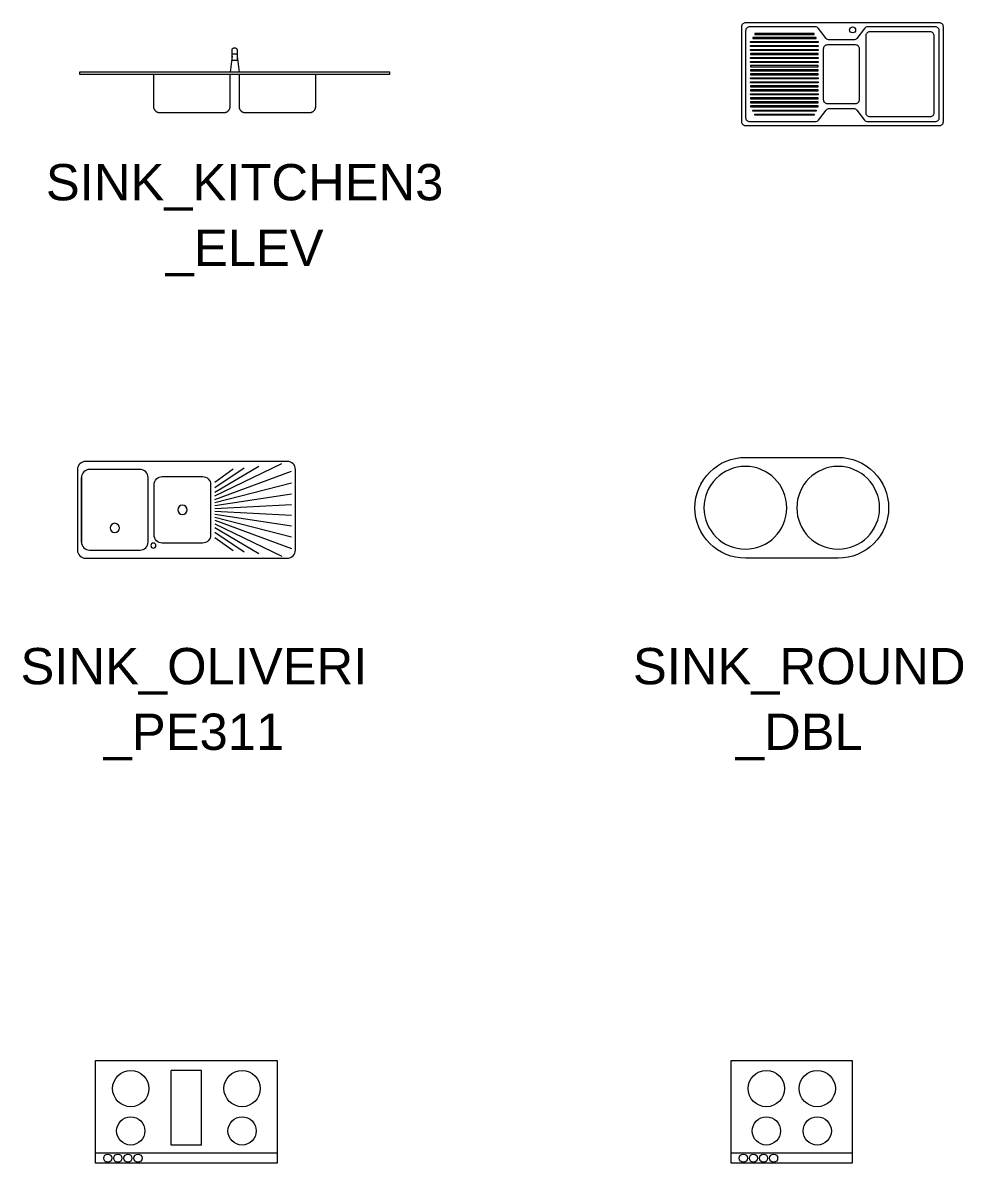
# Model space of a CAD drawing. Header units: millimetres. Extents: x 521 to 2566, y 309 to 1649.
# Drawn here: x 828 to 1294, y 1062 to 1627 of the extents above; entities that cross this region are included whole.
import ezdxf

# ---------------------------------------------------------------- set-up
doc = ezdxf.new("R2010")
doc.units = ezdxf.units.MM
doc.layers.add('kitchen technics', color=250, linetype='Continuous')
doc.styles.add('Arial', font='arial.ttf')

# ---------------------------------------------------------------- blocks, each defined once
blk = doc.blocks.new('sink_oliveri_pe311')
at = {"color": 8, "linetype": 'Continuous', "lineweight": 18}
for p, q in [((14, -17.11), (47.22, -1.09)), ((14, -15.19), (35.95, -2.34)), ((14, -12.96), (28.53, -3.16)), ((14, -10.28), (23.17, -3.76)), ((14, -18.82), (52, -4.88)), ((14, -20.39), (52, -10.67)), ((14, -21.87), (52, -16.13)), ((14, -23.3), (52, -21.4)), ((14, -24.7), (52, -26.6)), ((14, -26.13), (52, -31.87)), ((14, -27.61), (52, -37.33)), ((14, -29.18), (52, -43.12)), ((14, -30.89), (47.22, -46.91)), ((14, -32.81), (35.95, -45.66)), ((14, -35.04), (28.53, -44.84)), ((14, -37.72), (23.17, -44.24))]:
    blk.add_line(p, q, dxfattribs=at)
at = {"color": 7, "linetype": 'Continuous', "lineweight": 18}
blk.add_line((-52, -8), (-52, -40), dxfattribs=at)
at = {"color": 7, "linetype": 'Continuous', "lineweight": 18, "flags": 128}
for points in [[(54, -4), (54, -44, -0.414214), (50, -48), (-50, -48, -0.414214), (-54, -44), (-54, -4, -0.414214), (-50, 0), (50, 0), (50, 0, -0.414214)], [(-19, -8), (-19, -40, -0.414214), (-23, -44), (-48, -44, -0.414214), (-52, -40), (-52, -8, -0.414214), (-48, -4), (-23, -4, -0.414214)], [(-12, -40.5), (8, -40.5, 0.414214), (12, -36.5), (12, -11.5, 0.414214), (8, -7.5), (-12, -7.5, 0.414214), (-16, -11.5), (-16, -36.5, 0.414214)]]:
    blk.add_lwpolyline(points, format="xyb", close=True, dxfattribs=at)
at = {"color": 7, "linetype": 'Continuous', "lineweight": 18}
for centre, radius in [((-16.38, -6.26), 1.26), ((-35.5, -15), 2.3), ((-2, -24), 2.3)]:
    blk.add_circle(centre, radius, dxfattribs=at)
blk = doc.blocks.new('HOTPLATE_600')
at = {"color": 7, "linetype": 'Continuous', "lineweight": 18}
for p, q in [((-30, 0), (-30, 51)), ((-30, 51), (30, 51)), ((30, 51), (30, 0)), ((30, 5), (-30, 5)), ((30, 0), (-30, 0))]:
    blk.add_line(p, q, dxfattribs=at)
for centre, radius in [((-12.6, 37), 9), ((12.6, 37), 9), ((-12.6, 16), 7), ((12.6, 16), 7), ((-24, 2.5), 2), ((-19, 2.5), 2), ((-14, 2.5), 2), ((-9, 2.5), 2)]:
    blk.add_circle(centre, radius, dxfattribs=at)
blk = doc.blocks.new('HOTPLATE_900mm')
at = {"color": 7, "linetype": 'Continuous', "lineweight": 18}
for p, q in [((7.5, 46), (-7.5, 46)), ((-7.5, 9), (-7.5, 46)), ((7.5, 9), (7.5, 46)), ((7.5, 9), (-7.5, 9)), ((45, 5), (-45, 5))]:
    blk.add_line(p, q, dxfattribs=at)
blk.add_lwpolyline([(-45, 0), (-45, 51), (45, 51), (45, 0)], close=True, dxfattribs=at)
for centre, radius in [((-27.6, 37), 9), ((27.6, 37), 9), ((-27.6, 16), 7), ((27.6, 16), 7), ((-39, 2.5), 2), ((-34, 2.5), 2), ((-29, 2.5), 2), ((-24, 2.5), 2)]:
    blk.add_circle(centre, radius, dxfattribs=at)
blk = doc.blocks.new('SINK_ROUND_DBL')
at = {"color": 7, "linetype": 'Continuous', "lineweight": 18, "flags": 128}
blk.add_lwpolyline([(-23, 0, 0.414214), (-48, -25, 0.414214), (-23, -50), (23, -50, 0.414214), (48, -25, 0.414214), (23, 0)], format="xyb", close=True, dxfattribs=at)
at = {"color": 7, "linetype": 'Continuous', "lineweight": 18}
for centre in [(-23, -25), (23, -25)]:
    blk.add_circle(centre, 20.51, dxfattribs=at)
blk = doc.blocks.new('SINK_KITCHEN3_ELEV')
at = {"color": 7, "linetype": 'Continuous', "lineweight": 18}
blk.add_line((-78.15, 0), (75.65, 0), dxfattribs=at)
for points in [[(-2.5, 6.89, 0), (-2.5, 11.88, 0), (-2.5, 11.95, 0), (-2.49, 12.01, 0), (-2.49, 12.07, 0), (-2.48, 12.13, 0), (-2.46, 12.19, 0), (-2.45, 12.25, 0), (-2.43, 12.31, 0), (-2.4, 12.36, 0), (-2.38, 12.42, 0), (-2.35, 12.47, 0), (-2.32, 12.53, 0), (-2.29, 12.58, 0), (-2.25, 12.63, 0), (-2.22, 12.68, 0), (-2.18, 12.72, 0), (-2.13, 12.77, 0), (-2.09, 12.81, 0), (-2.04, 12.85, 0), (-1.99, 12.89, 0), (-1.94, 12.92, 0), (-1.89, 12.96, 0), (-1.84, 12.99, 0), (-1.78, 13.01, 0), (-1.73, 13.04, 0), (-1.67, 13.06, 0), (-1.61, 13.08, 0), (-1.55, 13.1, 0), (-1.49, 13.11, 0), (-1.43, 13.12, 0), (-1.37, 13.13, 0), (-1.31, 13.13, 0), (-1.25, 13.13, 0), (-1.19, 13.13, 0), (-1.13, 13.13, 0), (-1.07, 13.12, 0), (-1.01, 13.11, 0), (-0.95, 13.1, 0), (-0.89, 13.08, 0), (-0.83, 13.06, 0), (-0.77, 13.04, 0), (-0.72, 13.01, 0), (-0.66, 12.99, 0), (-0.61, 12.96, 0), (-0.56, 12.92, 0), (-0.51, 12.89, 0), (-0.46, 12.85, 0), (-0.41, 12.81, 0), (-0.37, 12.77, 0), (-0.32, 12.72, 0), (-0.28, 12.68, 0), (-0.25, 12.63, 0), (-0.21, 12.58, 0), (-0.18, 12.53, 0), (-0.15, 12.47, 0), (-0.12, 12.42, 0), (-0.1, 12.36, 0), (-0.07, 12.31, 0), (-0.05, 12.25, 0), (-0.04, 12.19, 0), (-0.02, 12.13, 0), (-0.01, 12.07, 0), (-0.01, 12.01, 0), (0, 11.95, 0), (0, 11.88, 0), (0, 6.89, 0), (-2.5, 6.89, 0)], [(-2.5, 9.02, 0), (-3.45, 1, 0)], [(-2.5, 10.1, 0), (0, 10.1, 0)], [(0, 9.02, 0), (0.95, 1, 0)], [(75.65, 0, 0), (75.65, 1, 0), (-78.15, 1, 0), (-78.15, 0, 0)], [(-41.45, 0, 0), (-41.45, -16, 0), (-41.45, -16.15, 0), (-41.44, -16.29, 0), (-41.42, -16.44, 0), (-41.39, -16.59, 0), (-41.36, -16.73, 0), (-41.32, -16.87, 0), (-41.27, -17.01, 0), (-41.22, -17.15, 0), (-41.16, -17.28, 0), (-41.1, -17.41, 0), (-41.02, -17.54, 0), (-40.94, -17.67, 0), (-40.86, -17.79, 0), (-40.77, -17.9, 0), (-40.67, -18.01, 0), (-40.57, -18.12, 0), (-40.46, -18.22, 0), (-40.35, -18.32, 0), (-40.24, -18.41, 0), (-40.12, -18.49, 0), (-39.99, -18.57, 0), (-39.86, -18.65, 0), (-39.73, -18.71, 0), (-39.6, -18.77, 0), (-39.46, -18.82, 0), (-39.32, -18.87, 0), (-39.18, -18.91, 0), (-39.04, -18.94, 0), (-38.89, -18.97, 0), (-38.74, -18.99, 0), (-38.6, -19, 0), (-38.45, -19, 0), (-6.45, -19, 0), (-6.3, -19, 0), (-6.16, -18.99, 0), (-6.01, -18.97, 0), (-5.86, -18.94, 0), (-5.72, -18.91, 0), (-5.58, -18.87, 0), (-5.44, -18.82, 0), (-5.3, -18.77, 0), (-5.17, -18.71, 0), (-5.04, -18.65, 0), (-4.91, -18.57, 0), (-4.78, -18.49, 0), (-4.66, -18.41, 0), (-4.55, -18.32, 0), (-4.44, -18.22, 0), (-4.33, -18.12, 0), (-4.23, -18.01, 0), (-4.13, -17.9, 0), (-4.04, -17.79, 0), (-3.96, -17.67, 0), (-3.88, -17.54, 0), (-3.8, -17.41, 0), (-3.74, -17.28, 0), (-3.68, -17.15, 0), (-3.63, -17.01, 0), (-3.58, -16.87, 0), (-3.54, -16.73, 0), (-3.51, -16.59, 0), (-3.48, -16.44, 0), (-3.46, -16.29, 0), (-3.45, -16.15, 0), (-3.45, -16, 0), (-3.45, 0, 0)], [(0.95, 0, 0), (0.95, -16, 0), (0.95, -16.15, 0), (0.96, -16.29, 0), (0.98, -16.44, 0), (1.01, -16.59, 0), (1.04, -16.73, 0), (1.08, -16.87, 0), (1.13, -17.01, 0), (1.18, -17.15, 0), (1.24, -17.28, 0), (1.3, -17.41, 0), (1.38, -17.54, 0), (1.46, -17.67, 0), (1.54, -17.79, 0), (1.63, -17.9, 0), (1.73, -18.01, 0), (1.83, -18.12, 0), (1.94, -18.22, 0), (2.05, -18.32, 0), (2.16, -18.41, 0), (2.28, -18.49, 0), (2.41, -18.57, 0), (2.54, -18.65, 0), (2.67, -18.71, 0), (2.8, -18.77, 0), (2.94, -18.82, 0), (3.08, -18.87, 0), (3.22, -18.91, 0), (3.36, -18.94, 0), (3.51, -18.97, 0), (3.66, -18.99, 0), (3.8, -19, 0), (3.95, -19, 0), (35.95, -19, 0), (36.1, -19, 0), (36.24, -18.99, 0), (36.39, -18.97, 0), (36.54, -18.94, 0), (36.68, -18.91, 0), (36.82, -18.87, 0), (36.96, -18.82, 0), (37.1, -18.77, 0), (37.23, -18.71, 0), (37.36, -18.65, 0), (37.49, -18.57, 0), (37.62, -18.49, 0), (37.74, -18.41, 0), (37.85, -18.32, 0), (37.96, -18.22, 0), (38.07, -18.12, 0), (38.17, -18.01, 0), (38.27, -17.9, 0), (38.36, -17.79, 0), (38.44, -17.67, 0), (38.52, -17.54, 0), (38.6, -17.41, 0), (38.66, -17.28, 0), (38.72, -17.15, 0), (38.77, -17.01, 0), (38.82, -16.87, 0), (38.86, -16.73, 0), (38.89, -16.59, 0), (38.92, -16.44, 0), (38.94, -16.29, 0), (38.95, -16.15, 0), (38.95, -16, 0), (38.95, 0, 0)]]:
    blk.add_polyline3d(points, dxfattribs=at)
blk = doc.blocks.new('sink_blanco6s')
at = {"color": 7, "linetype": 'Continuous', "lineweight": 18, "flags": 128}
for points in [[(-48, -25.5), (48, -25.5, 0.414214), (50, -23.5), (50, 23.5, 0.414214), (48, 25.5), (-48, 25.5, 0.414214), (-50, 23.5), (-50, -23.5, 0.414214)], [(13.5, -21), (43.5, -21, 0.414214), (45.5, -19), (45.5, 19, 0.414214), (43.5, 21), (13.5, 21, 0.414214), (11.5, 19), (11.5, -19, 0.414214)], [(-7.5, -14.5), (6.5, -14.5, 0.414214), (8.5, -12.5), (8.5, 12.5, 0.414214), (6.5, 14.5), (-7.5, 14.5, 0.414214), (-9.5, 12.5), (-9.5, -12.5, 0.414214)]]:
    blk.add_lwpolyline(points, format="xyb", close=True, dxfattribs=at)
at = {"color": 8, "linetype": 'Continuous', "lineweight": 18, "flags": 128}
blk.add_lwpolyline([(-11.9, 22.72, 0.232852), (-13.48, 23.5), (-46, 23.5, 0.414214), (-48, 21.5), (-48, -21.5, 0.414214), (-46, -23.5), (-13.48, -23.5, 0.232852), (-11.9, -22.72), (-8.1, -17.78, -0.232852), (-6.52, -17), (5.52, -17, -0.232852), (7.1, -17.78), (10.9, -22.72, 0.232852), (12.48, -23.5), (46, -23.5, 0.414214), (48, -21.5), (48, 21.5, 0.414214), (46, 23.5), (12.48, 23.5, 0.232852), (10.9, 22.72), (7.1, 17.78, -0.232852), (5.52, 17), (-6.52, 17, -0.232852), (-8.1, 17.78)], format="xyb", close=True, dxfattribs=at)
at = {"color": 8, "linetype": 'Continuous', "lineweight": 18}
for points in [[(-44.5, 17.75), (-13, 17.75), (-13, 18.25), (-44.5, 18.25)], [(-43.5, 19.75), (-14, 19.75), (-14, 20.25), (-43.5, 20.25)], [(-45.5, 16.25), (-12, 16.25), (-12, 15.75), (-45.5, 15.75)], [(-45.5, 14.25), (-12, 14.25), (-12, 13.75), (-45.5, 13.75)], [(-45.5, 12.25), (-12, 12.25), (-12, 11.75), (-45.5, 11.75)], [(-45.5, 9.75), (-12, 9.75), (-12, 10.25), (-45.5, 10.25)], [(-45.5, 8.25), (-12, 8.25), (-12, 7.75), (-45.5, 7.75)], [(-45.5, 6.25), (-12, 6.25), (-12, 5.75), (-45.5, 5.75)], [(-45.5, 3.75), (-12, 3.75), (-12, 4.25), (-45.5, 4.25)], [(-45.5, 1.75), (-12, 1.75), (-12, 2.25), (-45.5, 2.25)], [(-45.5, -0.25), (-12, -0.25), (-12, 0.25), (-45.5, 0.25)], [(-45.5, -1.75), (-12, -1.75), (-12, -2.25), (-45.5, -2.25)], [(-45.5, -3.75), (-12, -3.75), (-12, -4.25), (-45.5, -4.25)], [(-45.5, -6.25), (-12, -6.25), (-12, -5.75), (-45.5, -5.75)], [(-45.5, -8.25), (-12, -8.25), (-12, -7.75), (-45.5, -7.75)], [(-45.5, -9.75), (-12, -9.75), (-12, -10.25), (-45.5, -10.25)], [(-45.5, -12.25), (-12, -12.25), (-12, -11.75), (-45.5, -11.75)], [(-45.5, -14.25), (-12, -14.25), (-12, -13.75), (-45.5, -13.75)], [(-45.5, -16.25), (-12, -16.25), (-12, -15.75), (-45.5, -15.75)], [(-44.5, -17.75), (-13, -17.75), (-13, -18.25), (-44.5, -18.25)], [(-43.5, -19.75), (-14, -19.75), (-14, -20.25), (-43.5, -20.25)]]:
    blk.add_lwpolyline(points, close=True, dxfattribs=at)
blk.add_circle((5, 22), 1.5, dxfattribs=at)

msp = doc.modelspace()

# ---------------------------------------------------------------- block references
at = {"layer": 'kitchen technics', "color": 18, "true_color": 0x000000}
for name, p in [('sink_blanco6s', (1234.6, 1601.84)), ('SINK_KITCHEN3_ELEV', (934.6, 1601.84)), ('HOTPLATE_900mm', (909.48, 1061.85)), ('HOTPLATE_600', (1209.48, 1061.85))]:
    msp.add_blockref(name, p, dxfattribs=at)
at = {"layer": 'kitchen technics', "color": 18, "true_color": 0x000000, "xscale": -1, "rotation": 180}
for name, p in [('sink_oliveri_pe311', (909.48, 1361.85)), ('SINK_ROUND_DBL', (1209.48, 1361.85))]:
    msp.add_blockref(name, p, dxfattribs=at)

# ---------------------------------------------------------------- texts
at = {"layer": 'kitchen technics', "color": 18, "true_color": 0x000000, "char_height": 18, "attachment_point": 2, "line_spacing_factor": 0.966951, "style": 'Arial'}
for s, insert in [('SINK_KITCHEN3', (938.32, 1557.31)), ('_ELEV', (938.32, 1524.79)), ('SINK_OLIVERI', (913.19, 1317.33)), ('SINK_ROUND', (1213.19, 1317.33)), ('_PE311', (913.19, 1284.8)), ('_DBL', (1213.19, 1284.8))]:
    msp.add_mtext(s, dxfattribs=dict(at, insert=insert))

doc.saveas('drawing.dxf')
